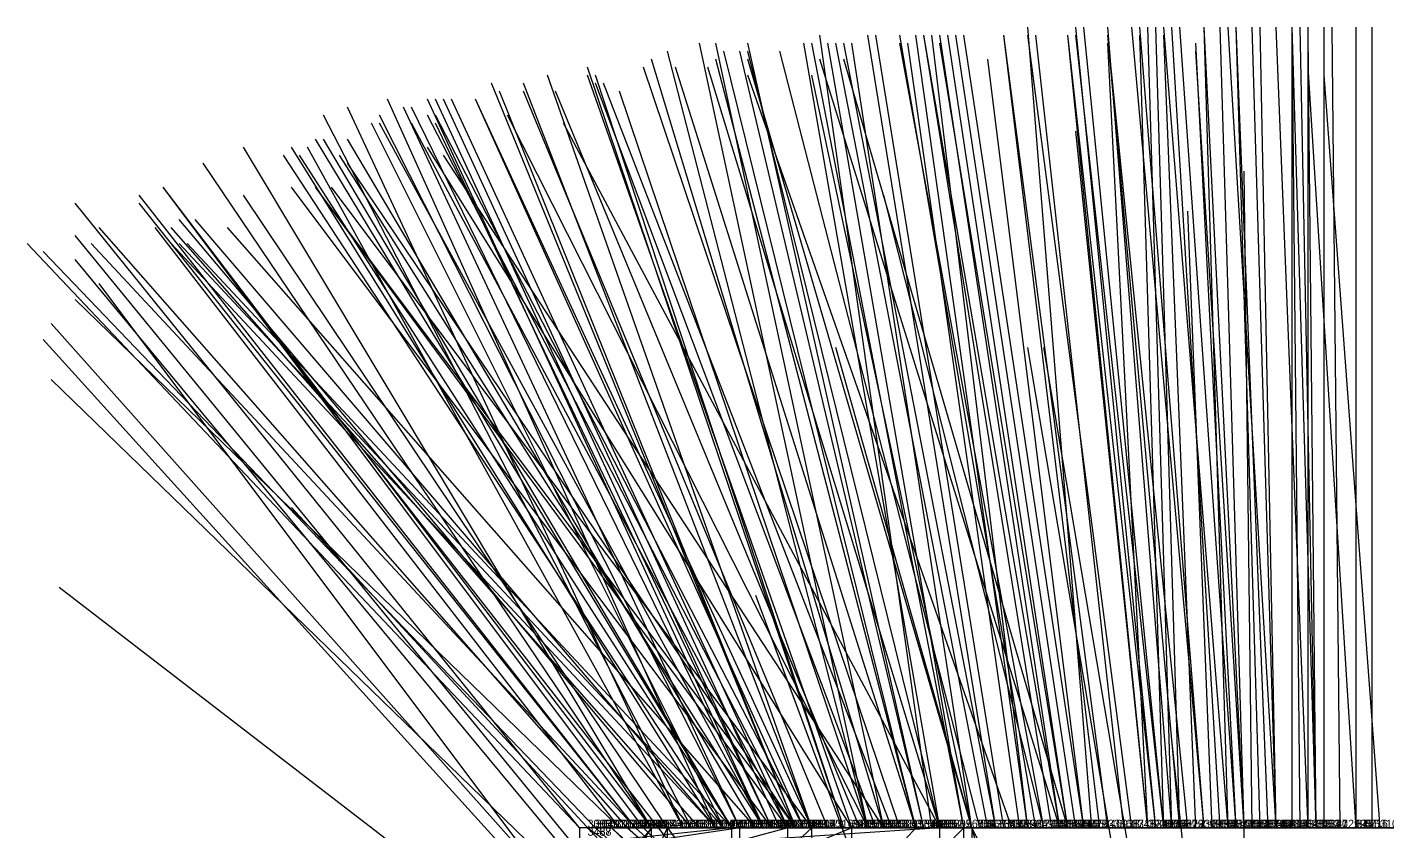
# Model space of a CAD drawing. Extents: x -0.07 to 1.1, y -0.07 to 1.1.
# Drawn here: x -0.069 to 0.101, y 0.9995 to 1.1 of the extents above; entities that cross this region are included whole.
import ezdxf

# ---------------------------------------------------------------- set-up
doc = ezdxf.new("R2010")
doc.units = 0
for name, color, linetype in [('Clients', 3, 'CONTINUOUS'), ('Facilities', 3, 'CONTINUOUS'), ('Facilities_lines', 3, 'CONTINUOUS'), ('Min_max_boxes', 1, 'CONTINUOUS'), ('Normals', 1, 'CONTINUOUS'), ('Source_points', 5, 'CONTINUOUS'), ('Text', 3, 'CONTINUOUS')]:
    doc.layers.add(name, color=color, linetype=linetype)

msp = doc.modelspace()

# ---------------------------------------------------------------- linework, layer by layer
at = {"layer": 'Clients', "color": 5}
for p in [(0.002, 1, 0.208), (0.002, 1, 0.71), (0.007, 1, 0.238), (0.007, 1, 0.729), (0.007, 1, 0.562), (0.011, 1, 0.003), (0.011, 1, 0.952), (0.013, 1, 0.169), (0.017, 1, 0.163), (0.017, 1, 0.886), (0.024, 1, 0.416), (0.025, 1, 0.419), (0.038, 1, 0.576), (0.045, 1, 0.529), (0.049, 1, 0.954), (0.059, 1, 0.523), (0.059, 1, 0.529), (0.074, 1, 0.6), (0.079, 1, 0.976), (0.081, 1, 0.459), (0.091, 1, 0.44), (0.093, 1, 0.388), (0.097, 1, 0.498), (0.099, 1, 0.155)]:
    msp.add_point(p, dxfattribs=at)
at = {"layer": 'Facilities', "color": 3}
for p in [(0, 1, 0.449), (0, 1, 0.307), (0.001, 1, 0.156), (0.004, 1, 0.057), (0.004, 1, 0.858), (0.005, 1, 0.025), (0.005, 1, 0.964), (0.006, 1, 0.435), (0.006, 1, 0.867), (0.007, 1, 0.449), (0.008, 1, 0.125), (0.008, 1, 0.839), (0.009, 1, 0.37), (0.009, 1, 0.402), (0.009, 1, 0.592), (0.013, 1, 0.944), (0.014, 1, 0.327), (0.014, 1, 0.465), (0.015, 1, 0.9), (0.017, 1, 0.077), (0.017, 1, 0.63), (0.018, 1, 0.431), (0.018, 1, 0.932), (0.018, 1, 0.859), (0.019, 1, 0.651), (0.019, 1, 0.884), (0.019, 1, 0.771), (0.019, 1, 0.792), (0.02, 1, 0.164), (0.02, 1, 0.405), (0.022, 1, 0.302), (0.022, 1, 0.692), (0.023, 1, 0.219), (0.023, 1, 0.613), (0.023, 1, 0.606), (0.023, 1, 0.904), (0.024, 1, 0.338), (0.024, 1, 0.854), (0.026, 1, 0.417), (0.026, 1, 0.714), (0.026, 1, 0.508), (0.027, 1, 0.46), (0.027, 1, 0.633), (0.027, 1, 0.656), (0.027, 1, 0.618), (0.027, 1, 0.565), (0.028, 1, 0.231), (0.028, 1, 0.843), (0.029, 1, 0.077), (0.029, 1, 0.389), (0.029, 1, 0.702), (0.029, 1, 0.791), (0.031, 1, 0.203), (0.033, 1, 0.157), (0.033, 1, 0.349), (0.034, 1, 0.161), (0.034, 1, 0.676), (0.035, 1, 0.885), (0.036, 1, 0.248), (0.036, 1, 0.573), (0.036, 1, 0.595), (0.036, 1, 0.948), (0.037, 1, 0.241), (0.038, 1, 0.286), (0.038, 1, 0.749), (0.039, 1, 0.246), (0.04, 1, 0.223), (0.042, 1, 0.071), (0.042, 1, 0.383), (0.042, 1, 0.779), (0.043, 1, 0.13), (0.043, 1, 0.494), (0.044, 1, 0.564), (0.045, 1, 0.178), (0.045, 1, 0.335), (0.045, 1, 0.713), (0.048, 1, 0.517), (0.048, 1, 0.888), (0.049, 1, 0.933), (0.049, 1, 0.857), (0.05, 1, 0.62), (0.051, 1, 0.095), (0.052, 1, 0.371), (0.052, 1, 0.794), (0.053, 1, 0.515), (0.054, 1, 0.732), (0.055, 1, 0.939), (0.056, 1, 0.501), (0.056, 1, 0.408), (0.057, 1, 0.514), (0.058, 1, 0.817), (0.058, 1, 0.976), (0.06, 1, 0.496), (0.06, 1, 0.528), (0.06, 1, 0.705), (0.061, 1, 0.204), (0.061, 1, 0.34), (0.061, 1, 0.362), (0.061, 1, 0.701), (0.062, 1, 0.108), (0.063, 1, 0.037), (0.063, 1, 0.518), (0.064, 1, 0.601), (0.065, 1, 0.377), (0.066, 1, 0.876), (0.068, 1, 0.64), (0.069, 1, 0.315), (0.071, 1, 0.101), (0.071, 1, 0.05), (0.071, 1, 0.014), (0.072, 1, 0.143), (0.072, 1, 0.482), (0.072, 1, 0.815), (0.073, 1, 0.052), (0.073, 1, 0.784), (0.073, 1, 0.84), (0.074, 1, 0.318), (0.075, 1, 0.438), (0.075, 1, 0.658), (0.076, 1, 0.487), (0.077, 1, 0.072), (0.078, 1, 0.327), (0.078, 1, 0.664), (0.08, 1, 0.629), (0.081, 1, 0.531), (0.082, 1, 0.767), (0.082, 1, 0.944), (0.083, 1, 0.567), (0.083, 1, 0.62), (0.083, 1, 0.746), (0.083, 1, 0.945), (0.083, 1, 0.875), (0.084, 1, 0.975), (0.085, 1, 0.868), (0.086, 1, 0.237), (0.087, 1, 0.361), (0.087, 1, 0.254), (0.087, 1, 0.319), (0.087, 1, 0.508), (0.087, 1, 0.762), (0.089, 1, 0.732), (0.09, 1, 0.333), (0.091, 1, 0.205), (0.092, 1, 0.064), (0.092, 1, 0.594), (0.092, 1, 0.7), (0.093, 1, 0.175), (0.095, 1, 0.138), (0.097, 1, 0.585), (0.097, 1, 0.947), (0.1, 1, 0.952)]:
    msp.add_point(p, dxfattribs=at)
at = {"layer": 'Facilities_lines', "color": 3}
for p, q in [((0.02, 1, 0.164), (0, 0.997, 0.174)), ((0.034, 1, 0.161), (0, 0.986, 0.209)), ((0, 0.977, 0.028), (0.011, 1, 0.003)), ((0.042, 1, 0.071), (0, 0.954, 0.092)), ((0.009, 1, 0.37), (0, 0.989, 0.466)), ((0.045, 1, 0.335), (0, 0.997, 0.38)), ((0.029, 1, 0.389), (0, 0.973, 0.366)), ((0.009, 1, 0.592), (0, 0.987, 0.435)), ((0.019, 1, 0.651), (0, 0.998, 0.742)), ((0.026, 1, 0.508), (0, 0.993, 0.614)), ((0.048, 1, 0.888), (0, 0.952, 0.853)), ((0.023, 1, 0.219), (0.002, 1, 0.208)), ((0.019, 1, 0.771), (0.002, 1, 0.71)), ((0.018, 1, 0.431), (0.007, 1, 0.238)), ((0.054, 1, 0.732), (0.007, 1, 0.729)), ((0.027, 1, 0.565), (0.007, 1, 0.562)), ((0.097, 1, 0.947), (0.011, 1, 0.952)), ((0.02, 1, 0.164), (0.013, 1, 0.169)), ((0.02, 1, 0.164), (0.017, 1, 0.163)), ((0.019, 1, 0.884), (0.017, 1, 0.886)), ((0.026, 1, 0.417), (0.024, 1, 0.416)), ((0.026, 1, 0.417), (0.025, 1, 0.419)), ((0.06, 1, 0.496), (0.038, 1, 0.576)), ((0.042, 1, 0.071), (0.115, 1, 0.047)), ((0.06, 1, 0.528), (0.045, 1, 0.529)), ((0.083, 0.935, 1), (0.049, 1, 0.954)), ((0.053, 1, 0.515), (0.059, 1, 0.529)), ((0.057, 1, 0.514), (0.059, 1, 0.523)), ((0.058, 1, 0.976), (0.079, 1, 0.976)), ((0.092, 1, 0.594), (0.074, 1, 0.6)), ((0.075, 1, 0.438), (0.081, 1, 0.459)), ((0.106, 1, 0.458), (0.091, 1, 0.44)), ((0.111, 1, 0.37), (0.093, 1, 0.388)), ((0.118, 1, 0.511), (0.097, 1, 0.498)), ((0.097, 1, 0.585), (0.103, 1, 0.571)), ((0.097, 1, 0.585), (0.194, 1, 0.579)), ((0.097, 1, 0.585), (0.114, 1, 0.561)), ((0.097, 1, 0.585), (0.16, 1, 0.601)), ((0.097, 1, 0.585), (0.145, 1, 0.585)), ((0.097, 1, 0.585), (0.205, 1, 0.584)), ((0.097, 1, 0.585), (0.196, 1, 0.596)), ((0.116, 1, 0.202), (0.099, 1, 0.155))]:
    msp.add_line(p, q, dxfattribs=at)
at = {"layer": 'Min_max_boxes', "color": 1}
for p, q in [((0.02, 1, 0.163), (0, 1, 0.163)), ((0, 1, 0.163), (0, 0.997, 0.163)), ((0.02, 1, 0.174), (0, 1, 0.174)), ((0, 1, 0.174), (0, 0.997, 0.174)), ((0, 1, 0.163), (0, 1, 0.174)), ((0.034, 1, 0.161), (0, 1, 0.161)), ((0, 1, 0.161), (0, 0.986, 0.161)), ((0.034, 1, 0.209), (0, 1, 0.209)), ((0, 1, 0.209), (0, 0.986, 0.209)), ((0, 1, 0.161), (0, 1, 0.209)), ((0.011, 1, 0.003), (0, 1, 0.003)), ((0, 1, 0.003), (0, 0.977, 0.003)), ((0.011, 1, 0.028), (0, 1, 0.028)), ((0, 1, 0.028), (0, 0.977, 0.028)), ((0, 1, 0.003), (0, 1, 0.028)), ((0.115, 1, 0.047), (0, 1, 0.047)), ((0, 1, 0.047), (0, 0.954, 0.047)), ((0.115, 1, 0.092), (0, 1, 0.092)), ((0, 1, 0.092), (0, 0.954, 0.092)), ((0, 1, 0.047), (0, 1, 0.092)), ((0.009, 1, 0.37), (0, 1, 0.37)), ((0, 1, 0.37), (0, 0.989, 0.37)), ((0.009, 1, 0.466), (0, 1, 0.466)), ((0, 1, 0.466), (0, 0.989, 0.466)), ((0, 1, 0.37), (0, 1, 0.466)), ((0.045, 1, 0.335), (0, 1, 0.335)), ((0, 1, 0.335), (0, 0.997, 0.335)), ((0.045, 1, 0.38), (0, 1, 0.38)), ((0, 1, 0.38), (0, 0.997, 0.38)), ((0, 1, 0.335), (0, 1, 0.38)), ((0.029, 1, 0.366), (0, 1, 0.366)), ((0, 1, 0.366), (0, 0.973, 0.366)), ((0.029, 1, 0.389), (0, 1, 0.389)), ((0, 1, 0.389), (0, 0.973, 0.389)), ((0, 1, 0.366), (0, 1, 0.389)), ((0.009, 1, 0.435), (0, 1, 0.435)), ((0, 1, 0.435), (0, 0.987, 0.435)), ((0.009, 1, 0.592), (0, 1, 0.592)), ((0, 1, 0.592), (0, 0.987, 0.592)), ((0, 1, 0.435), (0, 1, 0.592)), ((0.019, 1, 0.651), (0, 1, 0.651)), ((0, 1, 0.651), (0, 0.998, 0.651)), ((0.019, 1, 0.742), (0, 1, 0.742)), ((0, 1, 0.742), (0, 0.998, 0.742)), ((0, 1, 0.651), (0, 1, 0.742)), ((0.026, 1, 0.508), (0, 1, 0.508)), ((0, 1, 0.508), (0, 0.993, 0.508)), ((0.026, 1, 0.614), (0, 1, 0.614)), ((0, 1, 0.614), (0, 0.993, 0.614)), ((0, 1, 0.508), (0, 1, 0.614)), ((0.048, 1, 0.853), (0, 1, 0.853)), ((0, 1, 0.853), (0, 0.952, 0.853)), ((0.048, 1, 0.888), (0, 1, 0.888)), ((0, 1, 0.888), (0, 0.952, 0.888)), ((0, 1, 0.853), (0, 1, 0.888)), ((0.122, 1, 0.988), (0, 1, 0.988)), ((0, 1, 0.988), (0, 0.802, 0.988)), ((0.122, 1, 1), (0, 1, 1)), ((0, 1, 1), (0, 0.802, 1)), ((0, 1, 0.988), (0, 1, 1)), ((0.002, 1, 0.208), (0.023, 1, 0.208)), ((0.023, 1, 0.208), (0.002, 1, 0.208)), ((0.002, 1, 0.208), (0.002, 1, 0.208)), ((0.002, 1, 0.219), (0.023, 1, 0.219)), ((0.023, 1, 0.219), (0.002, 1, 0.219)), ((0.002, 1, 0.219), (0.002, 1, 0.219)), ((0.002, 1, 0.208), (0.002, 1, 0.219)), ((0.002, 1, 0.208), (0.002, 1, 0.219)), ((0.002, 1, 0.71), (0.019, 1, 0.71)), ((0.019, 1, 0.71), (0.002, 1, 0.71)), ((0.002, 1, 0.71), (0.002, 1, 0.71)), ((0.002, 1, 0.771), (0.019, 1, 0.771)), ((0.019, 1, 0.771), (0.002, 1, 0.771)), ((0.002, 1, 0.771), (0.002, 1, 0.771)), ((0.002, 1, 0.71), (0.002, 1, 0.771)), ((0.002, 1, 0.71), (0.002, 1, 0.771)), ((0.007, 1, 0.238), (0.018, 1, 0.238)), ((0.018, 1, 0.238), (0.007, 1, 0.238)), ((0.007, 1, 0.238), (0.007, 1, 0.238)), ((0.007, 1, 0.431), (0.018, 1, 0.431)), ((0.018, 1, 0.431), (0.007, 1, 0.431)), ((0.007, 1, 0.431), (0.007, 1, 0.431)), ((0.007, 1, 0.238), (0.007, 1, 0.431)), ((0.007, 1, 0.238), (0.007, 1, 0.431)), ((0.007, 1, 0.729), (0.054, 1, 0.729)), ((0.054, 1, 0.729), (0.007, 1, 0.729)), ((0.007, 1, 0.729), (0.007, 1, 0.729)), ((0.007, 1, 0.732), (0.054, 1, 0.732)), ((0.054, 1, 0.732), (0.007, 1, 0.732)), ((0.007, 1, 0.732), (0.007, 1, 0.732)), ((0.007, 1, 0.729), (0.007, 1, 0.732)), ((0.007, 1, 0.729), (0.007, 1, 0.732)), ((0.007, 1, 0.562), (0.027, 1, 0.562)), ((0.027, 1, 0.562), (0.007, 1, 0.562)), ((0.007, 1, 0.562), (0.007, 1, 0.562)), ((0.007, 1, 0.565), (0.027, 1, 0.565)), ((0.027, 1, 0.565), (0.007, 1, 0.565)), ((0.007, 1, 0.565), (0.007, 1, 0.565)), ((0.007, 1, 0.562), (0.007, 1, 0.565)), ((0.007, 1, 0.562), (0.007, 1, 0.565)), ((0.009, 0.989, 0.37), (0.009, 1, 0.37)), ((0.009, 0.989, 0.466), (0.009, 1, 0.466)), ((0.009, 1, 0.37), (0.009, 1, 0.466)), ((0.009, 0.987, 0.435), (0.009, 1, 0.435)), ((0.009, 0.987, 0.592), (0.009, 1, 0.592)), ((0.009, 1, 0.435), (0.009, 1, 0.592)), ((0.011, 0.977, 0.003), (0.011, 1, 0.003)), ((0.011, 0.977, 0.028), (0.011, 1, 0.028)), ((0.011, 1, 0.003), (0.011, 1, 0.028)), ((0.011, 1, 0.947), (0.097, 1, 0.947)), ((0.097, 1, 0.947), (0.011, 1, 0.947)), ((0.011, 1, 0.947), (0.011, 1, 0.947)), ((0.011, 1, 0.952), (0.097, 1, 0.952)), ((0.097, 1, 0.952), (0.011, 1, 0.952)), ((0.011, 1, 0.952), (0.011, 1, 0.952)), ((0.011, 1, 0.947), (0.011, 1, 0.952)), ((0.011, 1, 0.947), (0.011, 1, 0.952)), ((0.017, 1, 0.884), (0.019, 1, 0.884)), ((0.019, 1, 0.884), (0.017, 1, 0.884)), ((0.017, 1, 0.884), (0.017, 1, 0.884)), ((0.017, 1, 0.886), (0.019, 1, 0.886)), ((0.019, 1, 0.886), (0.017, 1, 0.886)), ((0.017, 1, 0.886), (0.017, 1, 0.886)), ((0.017, 1, 0.884), (0.017, 1, 0.886)), ((0.017, 1, 0.884), (0.017, 1, 0.886)), ((0.018, 1, 0.238), (0.018, 1, 0.238)), ((0.018, 1, 0.431), (0.018, 1, 0.431)), ((0.018, 1, 0.238), (0.018, 1, 0.431)), ((0.018, 1, 0.238), (0.018, 1, 0.431)), ((0.019, 0.998, 0.651), (0.019, 1, 0.651)), ((0.019, 0.998, 0.742), (0.019, 1, 0.742)), ((0.019, 1, 0.651), (0.019, 1, 0.742)), ((0.019, 1, 0.884), (0.019, 1, 0.884)), ((0.019, 1, 0.886), (0.019, 1, 0.886)), ((0.019, 1, 0.884), (0.019, 1, 0.886)), ((0.019, 1, 0.884), (0.019, 1, 0.886)), ((0.019, 1, 0.71), (0.019, 1, 0.71)), ((0.019, 1, 0.771), (0.019, 1, 0.771)), ((0.019, 1, 0.71), (0.019, 1, 0.771)), ((0.019, 1, 0.71), (0.019, 1, 0.771)), ((0.02, 0.997, 0.163), (0.02, 1, 0.163)), ((0.02, 0.997, 0.174), (0.02, 1, 0.174)), ((0.02, 1, 0.163), (0.02, 1, 0.174)), ((0.023, 1, 0.208), (0.023, 1, 0.208)), ((0.023, 1, 0.219), (0.023, 1, 0.219)), ((0.023, 1, 0.208), (0.023, 1, 0.219)), ((0.023, 1, 0.208), (0.023, 1, 0.219)), ((0.024, 1, 0.416), (0.026, 1, 0.416)), ((0.026, 1, 0.416), (0.024, 1, 0.416)), ((0.024, 1, 0.416), (0.024, 1, 0.416)), ((0.024, 1, 0.419), (0.026, 1, 0.419)), ((0.026, 1, 0.419), (0.024, 1, 0.419)), ((0.024, 1, 0.419), (0.024, 1, 0.419)), ((0.024, 1, 0.416), (0.024, 1, 0.419)), ((0.024, 1, 0.416), (0.024, 1, 0.419)), ((0.026, 1, 0.416), (0.026, 1, 0.416)), ((0.026, 1, 0.419), (0.026, 1, 0.419)), ((0.026, 1, 0.416), (0.026, 1, 0.419)), ((0.026, 1, 0.416), (0.026, 1, 0.419)), ((0.026, 0.993, 0.508), (0.026, 1, 0.508)), ((0.026, 0.993, 0.614), (0.026, 1, 0.614)), ((0.026, 1, 0.508), (0.026, 1, 0.614)), ((0.027, 1, 0.562), (0.027, 1, 0.562)), ((0.027, 1, 0.565), (0.027, 1, 0.565)), ((0.027, 1, 0.562), (0.027, 1, 0.565)), ((0.027, 1, 0.562), (0.027, 1, 0.565)), ((0.029, 0.973, 0.366), (0.029, 1, 0.366)), ((0.029, 0.973, 0.389), (0.029, 1, 0.389)), ((0.029, 1, 0.366), (0.029, 1, 0.389)), ((0.034, 0.986, 0.161), (0.034, 1, 0.161)), ((0.034, 0.986, 0.209), (0.034, 1, 0.209)), ((0.034, 1, 0.161), (0.034, 1, 0.209)), ((0.038, 1, 0.496), (0.06, 1, 0.496)), ((0.06, 1, 0.496), (0.038, 1, 0.496)), ((0.038, 1, 0.496), (0.038, 1, 0.496)), ((0.038, 1, 0.576), (0.06, 1, 0.576)), ((0.06, 1, 0.576), (0.038, 1, 0.576)), ((0.038, 1, 0.576), (0.038, 1, 0.576)), ((0.038, 1, 0.496), (0.038, 1, 0.576)), ((0.038, 1, 0.496), (0.038, 1, 0.576)), ((0.045, 0.997, 0.335), (0.045, 1, 0.335)), ((0.045, 0.997, 0.38), (0.045, 1, 0.38)), ((0.045, 1, 0.335), (0.045, 1, 0.38)), ((0.045, 1, 0.528), (0.06, 1, 0.528)), ((0.06, 1, 0.528), (0.045, 1, 0.528)), ((0.045, 1, 0.528), (0.045, 1, 0.528)), ((0.045, 1, 0.529), (0.06, 1, 0.529)), ((0.06, 1, 0.529), (0.045, 1, 0.529)), ((0.045, 1, 0.529), (0.045, 1, 0.529)), ((0.045, 1, 0.528), (0.045, 1, 0.529)), ((0.045, 1, 0.528), (0.045, 1, 0.529)), ((0.048, 0.952, 0.853), (0.048, 1, 0.853)), ((0.048, 0.952, 0.888), (0.048, 1, 0.888)), ((0.048, 1, 0.853), (0.048, 1, 0.888)), ((0.083, 1, 0.954), (0.049, 1, 0.954)), ((0.049, 1, 0.954), (0.049, 0.935, 0.954)), ((0.083, 1, 1), (0.049, 1, 1)), ((0.049, 1, 1), (0.049, 0.935, 1)), ((0.049, 1, 0.954), (0.049, 1, 1)), ((0.053, 1, 0.515), (0.059, 1, 0.515)), ((0.059, 1, 0.515), (0.053, 1, 0.515)), ((0.053, 1, 0.515), (0.053, 1, 0.515)), ((0.053, 1, 0.529), (0.059, 1, 0.529)), ((0.059, 1, 0.529), (0.053, 1, 0.529)), ((0.053, 1, 0.529), (0.053, 1, 0.529)), ((0.053, 1, 0.515), (0.053, 1, 0.529)), ((0.053, 1, 0.515), (0.053, 1, 0.529)), ((0.054, 1, 0.729), (0.054, 1, 0.729)), ((0.054, 1, 0.732), (0.054, 1, 0.732)), ((0.054, 1, 0.729), (0.054, 1, 0.732)), ((0.054, 1, 0.729), (0.054, 1, 0.732)), ((0.057, 1, 0.514), (0.059, 1, 0.514)), ((0.059, 1, 0.514), (0.057, 1, 0.514)), ((0.057, 1, 0.514), (0.057, 1, 0.514)), ((0.057, 1, 0.523), (0.059, 1, 0.523)), ((0.059, 1, 0.523), (0.057, 1, 0.523)), ((0.057, 1, 0.523), (0.057, 1, 0.523)), ((0.057, 1, 0.514), (0.057, 1, 0.523)), ((0.057, 1, 0.514), (0.057, 1, 0.523)), ((0.058, 1, 0.976), (0.079, 1, 0.976)), ((0.079, 1, 0.976), (0.058, 1, 0.976)), ((0.058, 1, 0.976), (0.058, 1, 0.976)), ((0.058, 1, 0.976), (0.079, 1, 0.976)), ((0.079, 1, 0.976), (0.058, 1, 0.976)), ((0.058, 1, 0.976), (0.058, 1, 0.976)), ((0.058, 1, 0.976), (0.058, 1, 0.976)), ((0.058, 1, 0.976), (0.058, 1, 0.976)), ((0.059, 1, 0.514), (0.059, 1, 0.514)), ((0.059, 1, 0.523), (0.059, 1, 0.523)), ((0.059, 1, 0.514), (0.059, 1, 0.523)), ((0.059, 1, 0.514), (0.059, 1, 0.523)), ((0.059, 1, 0.515), (0.059, 1, 0.515)), ((0.059, 1, 0.529), (0.059, 1, 0.529)), ((0.059, 1, 0.515), (0.059, 1, 0.529)), ((0.059, 1, 0.515), (0.059, 1, 0.529)), ((0.06, 1, 0.496), (0.06, 1, 0.496)), ((0.06, 1, 0.576), (0.06, 1, 0.576)), ((0.06, 1, 0.496), (0.06, 1, 0.576)), ((0.06, 1, 0.496), (0.06, 1, 0.576)), ((0.06, 1, 0.528), (0.06, 1, 0.528)), ((0.06, 1, 0.529), (0.06, 1, 0.529)), ((0.06, 1, 0.528), (0.06, 1, 0.529)), ((0.06, 1, 0.528), (0.06, 1, 0.529)), ((0.074, 1, 0.594), (0.092, 1, 0.594)), ((0.092, 1, 0.594), (0.074, 1, 0.594)), ((0.074, 1, 0.594), (0.074, 1, 0.594)), ((0.074, 1, 0.6), (0.092, 1, 0.6)), ((0.092, 1, 0.6), (0.074, 1, 0.6)), ((0.074, 1, 0.6), (0.074, 1, 0.6)), ((0.074, 1, 0.594), (0.074, 1, 0.6)), ((0.074, 1, 0.594), (0.074, 1, 0.6)), ((0.075, 1, 0.438), (0.081, 1, 0.438)), ((0.081, 1, 0.438), (0.075, 1, 0.438)), ((0.075, 1, 0.438), (0.075, 1, 0.438)), ((0.075, 1, 0.459), (0.081, 1, 0.459)), ((0.081, 1, 0.459), (0.075, 1, 0.459)), ((0.075, 1, 0.459), (0.075, 1, 0.459)), ((0.075, 1, 0.438), (0.075, 1, 0.459)), ((0.075, 1, 0.438), (0.075, 1, 0.459)), ((0.079, 1, 0.976), (0.079, 1, 0.976)), ((0.079, 1, 0.976), (0.079, 1, 0.976)), ((0.079, 1, 0.976), (0.079, 1, 0.976)), ((0.079, 1, 0.976), (0.079, 1, 0.976)), ((0.081, 1, 0.438), (0.081, 1, 0.438)), ((0.081, 1, 0.459), (0.081, 1, 0.459)), ((0.081, 1, 0.438), (0.081, 1, 0.459)), ((0.081, 1, 0.438), (0.081, 1, 0.459)), ((0.083, 0.935, 0.954), (0.083, 1, 0.954)), ((0.083, 0.935, 1), (0.083, 1, 1)), ((0.083, 1, 0.954), (0.083, 1, 1)), ((0.091, 1, 0.403), (0.22, 1, 0.403)), ((0.22, 1, 0.403), (0.091, 1, 0.403)), ((0.091, 1, 0.403), (0.091, 1, 0.403)), ((0.091, 1, 0.471), (0.22, 1, 0.471)), ((0.22, 1, 0.471), (0.091, 1, 0.471)), ((0.091, 1, 0.471), (0.091, 1, 0.471)), ((0.091, 1, 0.403), (0.091, 1, 0.471)), ((0.091, 1, 0.403), (0.091, 1, 0.471)), ((0.092, 1, 0.594), (0.092, 1, 0.594)), ((0.092, 1, 0.6), (0.092, 1, 0.6)), ((0.092, 1, 0.594), (0.092, 1, 0.6)), ((0.092, 1, 0.594), (0.092, 1, 0.6)), ((0.093, 1, 0.335), (0.273, 1, 0.335)), ((0.273, 1, 0.335), (0.093, 1, 0.335)), ((0.093, 1, 0.335), (0.093, 1, 0.335)), ((0.093, 1, 0.413), (0.273, 1, 0.413)), ((0.273, 1, 0.413), (0.093, 1, 0.413)), ((0.093, 1, 0.413), (0.093, 1, 0.413)), ((0.093, 1, 0.335), (0.093, 1, 0.413)), ((0.093, 1, 0.335), (0.093, 1, 0.413)), ((0.097, 1, 0.442), (0.26, 1, 0.442)), ((0.26, 1, 0.442), (0.097, 1, 0.442)), ((0.097, 1, 0.442), (0.097, 1, 0.442)), ((0.097, 1, 0.557), (0.26, 1, 0.557)), ((0.26, 1, 0.557), (0.097, 1, 0.557)), ((0.097, 1, 0.557), (0.097, 1, 0.557)), ((0.097, 1, 0.442), (0.097, 1, 0.557)), ((0.097, 1, 0.442), (0.097, 1, 0.557)), ((0.097, 1, 0.561), (0.205, 1, 0.561)), ((0.205, 1, 0.561), (0.097, 1, 0.561)), ((0.097, 1, 0.561), (0.097, 1, 0.561)), ((0.097, 1, 0.601), (0.205, 1, 0.601)), ((0.205, 1, 0.601), (0.097, 1, 0.601)), ((0.097, 1, 0.601), (0.097, 1, 0.601)), ((0.097, 1, 0.561), (0.097, 1, 0.601)), ((0.097, 1, 0.561), (0.097, 1, 0.601)), ((0.097, 1, 0.947), (0.097, 1, 0.947)), ((0.097, 1, 0.952), (0.097, 1, 0.952)), ((0.097, 1, 0.947), (0.097, 1, 0.952)), ((0.097, 1, 0.947), (0.097, 1, 0.952)), ((0.099, 1, 0.108), (0.206, 1, 0.108)), ((0.206, 1, 0.108), (0.099, 1, 0.108)), ((0.099, 1, 0.108), (0.099, 1, 0.108)), ((0.099, 1, 0.235), (0.206, 1, 0.235)), ((0.206, 1, 0.235), (0.099, 1, 0.235)), ((0.099, 1, 0.235), (0.099, 1, 0.235)), ((0.099, 1, 0.108), (0.099, 1, 0.235)), ((0.099, 1, 0.108), (0.099, 1, 0.235))]:
    msp.add_line(p, q, dxfattribs=at)
at = {"layer": 'Normals', "color": 1}
for p, q in [((0.064, 1, 0.601), (0.056, 1.1, 0.599)), ((0.072, 1, 0.143), (0.062, 1.1, 0.144)), ((0.073, 1, 0.84), (0.063, 1.1, 0.84)), ((0.074, 1, 0.318), (0.066, 1.1, 0.317)), ((0.078, 1, 0.664), (0.069, 1.1, 0.666)), ((0.078, 1, 0.327), (0.07, 1.1, 0.325)), ((0.074, 1, 0.6), (0.071, 1.1, 0.6)), ((0.075, 1, 0.438), (0.072, 1.1, 0.438)), ((0.081, 1, 0.531), (0.073, 1.1, 0.53)), ((0.08, 1, 0.629), (0.074, 1.1, 0.63)), ((0.082, 1, 0.767), (0.075, 1.1, 0.768)), ((0.081, 1, 0.459), (0.078, 1.1, 0.459)), ((0.083, 1, 0.746), (0.078, 1.1, 0.747)), ((0.083, 1, 0.875), (0.078, 1.1, 0.874)), ((0.083, 1, 0.567), (0.08, 1.1, 0.568)), ((0.083, 1, 0.62), (0.08, 1.1, 0.62)), ((0.087, 1, 0.508), (0.081, 1.1, 0.508)), ((0.086, 1, 0.237), (0.082, 1.1, 0.237)), ((0.085, 1, 0.868), (0.082, 1.1, 0.868)), ((0.087, 1, 0.361), (0.084, 1.1, 0.361)), ((0.087, 1, 0.319), (0.084, 1.1, 0.318)), ((0.087, 1, 0.762), (0.084, 1.1, 0.762)), ((0.087, 1, 0.254), (0.085, 1.1, 0.254)), ((0.091, 1, 0.205), (0.087, 1.1, 0.206)), ((0.09, 1, 0.333), (0.089, 1.1, 0.333)), ((0.092, 1, 0.594), (0.089, 1.1, 0.594)), ((0.089, 1, 0.732), (0.089, 1.1, 0.732)), ((0.092, 1, 0.7), (0.09, 1.1, 0.7)), ((0.091, 1, 0.44), (0.091, 1.1, 0.44)), ((0.093, 1, 0.175), (0.093, 1.1, 0.175)), ((0.093, 1, 0.388), (0.093, 1.1, 0.388)), ((0.095, 1, 0.138), (0.094, 1.1, 0.138)), ((0.097, 1, 0.498), (0.097, 1.1, 0.498)), ((0.097, 1, 0.585), (0.097, 1.1, 0.585)), ((0.099, 1, 0.155), (0.099, 1.1, 0.155)), ((0.036, 1, 0.573), (0.015, 1.098, 0.571)), ((0.038, 1, 0.576), (0.017, 1.098, 0.573)), ((0.043, 1, 0.13), (0.021, 1.098, 0.13)), ((0.045, 1, 0.529), (0.028, 1.098, 0.527)), ((0.048, 1, 0.517), (0.029, 1.098, 0.513)), ((0.044, 1, 0.564), (0.03, 1.099, 0.561)), ((0.048, 1, 0.888), (0.031, 1.098, 0.882)), ((0.051, 1, 0.095), (0.032, 1.098, 0.093)), ((0.052, 1, 0.794), (0.033, 1.098, 0.796)), ((0.049, 1, 0.933), (0.034, 1.098, 0.947)), ((0.052, 1, 0.371), (0.036, 1.099, 0.368)), ((0.053, 1, 0.515), (0.037, 1.099, 0.515)), ((0.057, 1, 0.514), (0.04, 1.099, 0.513)), ((0.058, 1, 0.817), (0.04, 1.098, 0.816)), ((0.055, 1, 0.939), (0.041, 1.098, 0.956)), ((0.056, 1, 0.501), (0.042, 1.099, 0.5)), ((0.06, 1, 0.496), (0.043, 1.099, 0.496)), ((0.059, 1, 0.529), (0.043, 1.099, 0.527)), ((0.059, 1, 0.523), (0.043, 1.099, 0.522)), ((0.056, 1, 0.408), (0.044, 1.099, 0.407)), ((0.06, 1, 0.528), (0.045, 1.099, 0.526)), ((0.061, 1, 0.34), (0.045, 1.098, 0.332)), ((0.061, 1, 0.204), (0.046, 1.099, 0.201)), ((0.061, 1, 0.362), (0.046, 1.099, 0.36)), ((0.062, 1, 0.108), (0.047, 1.099, 0.107)), ((0.063, 1, 0.518), (0.048, 1.099, 0.515)), ((0.065, 1, 0.377), (0.053, 1.099, 0.376)), ((0.066, 1, 0.876), (0.053, 1.099, 0.872)), ((0.069, 1, 0.315), (0.056, 1.099, 0.313)), ((0.068, 1, 0.64), (0.057, 1.099, 0.643)), ((0.071, 1, 0.101), (0.061, 1.099, 0.098)), ((0.072, 1, 0.482), (0.061, 1.099, 0.487)), ((0.072, 1, 0.815), (0.061, 1.099, 0.814)), ((0.073, 1, 0.784), (0.062, 1.099, 0.785)), ((0.076, 1, 0.487), (0.066, 1.099, 0.489)), ((0.075, 1, 0.658), (0.066, 1.099, 0.661)), ((0.071, 1, 0.05), (0.066, 1.098, 0.029)), ((0.073, 1, 0.052), (0.07, 1.099, 0.036)), ((0.077, 1, 0.072), (0.073, 1.099, 0.063)), ((0.082, 1, 0.944), (0.077, 1.098, 0.962)), ((0.092, 1, 0.064), (0.091, 1.099, 0.053)), ((0.036, 1, 0.595), (0.011, 1.097, 0.593)), ((0.042, 1, 0.383), (0.018, 1.097, 0.378)), ((0.043, 1, 0.494), (0.02, 1.097, 0.493)), ((0.045, 1, 0.178), (0.021, 1.097, 0.173)), ((0.05, 1, 0.62), (0.025, 1.097, 0.624)), ((0.083, 1, 0.945), (0.077, 1.097, 0.967)), ((0.033, 1, 0.157), (0.001, 1.095, 0.157)), ((0.04, 1, 0.223), (0.008, 1.095, 0.228)), ((0.038, 1, 0.286), (0.009, 1.096, 0.29)), ((0.042, 1, 0.779), (0.012, 1.095, 0.778)), ((0.045, 1, 0.335), (0.016, 1.095, 0.327)), ((0.042, 1, 0.071), (0.017, 1.096, 0.061)), ((0.049, 1, 0.857), (0.021, 1.096, 0.85)), ((0.06, 1, 0.705), (0.03, 1.096, 0.705)), ((0.061, 1, 0.701), (0.033, 1.096, 0.702)), ((0.063, 1, 0.037), (0.051, 1.096, 0.011)), ((0.097, 1, 0.947), (0.091, 1.095, 0.976)), ((0.027, 1, 0.565), (-0.011, 1.093, 0.561)), ((0.029, 1, 0.389), (-0.007, 1.093, 0.382)), ((0.029, 1, 0.077), (-0.004, 1.094, 0.072)), ((0.034, 1, 0.161), (0.001, 1.094, 0.155)), ((0.033, 1, 0.349), (0.002, 1.094, 0.335)), ((0.037, 1, 0.241), (0.002, 1.093, 0.246)), ((0.039, 1, 0.246), (0.003, 1.093, 0.249)), ((0.054, 1, 0.732), (0.021, 1.094, 0.732)), ((0.049, 1, 0.954), (0.029, 1.094, 0.983)), ((0.1, 1, 0.952), (0.093, 1.094, 0.984)), ((0.027, 1, 0.46), (-0.01, 1.092, 0.47)), ((0.031, 1, 0.203), (-0.007, 1.092, 0.203)), ((0.035, 1, 0.885), (-0.003, 1.092, 0.876)), ((0.036, 1, 0.948), (0.005, 1.092, 0.971)), ((0.013, 1, 0.169), (-0.029, 1.09, 0.161)), ((0.017, 1, 0.163), (-0.024, 1.091, 0.157)), ((0.02, 1, 0.164), (-0.022, 1.09, 0.156)), ((0.023, 1, 0.613), (-0.021, 1.09, 0.62)), ((0.023, 1, 0.606), (-0.019, 1.091, 0.611)), ((0.024, 1, 0.416), (-0.018, 1.091, 0.418)), ((0.025, 1, 0.419), (-0.017, 1.091, 0.421)), ((0.026, 1, 0.417), (-0.016, 1.091, 0.418)), ((0.029, 1, 0.791), (-0.013, 1.091, 0.787)), ((0.028, 1, 0.843), (-0.013, 1.091, 0.837)), ((0.014, 1, 0.465), (-0.032, 1.089, 0.472)), ((0.018, 1, 0.932), (-0.026, 1.088, 0.95)), ((0.02, 1, 0.405), (-0.025, 1.089, 0.406)), ((0.023, 1, 0.219), (-0.025, 1.088, 0.226)), ((0.026, 1, 0.508), (-0.021, 1.088, 0.513)), ((0.027, 1, 0.618), (-0.019, 1.089, 0.625)), ((0.028, 1, 0.231), (-0.018, 1.089, 0.235)), ((0.024, 1, 0.338), (-0.018, 1.088, 0.315)), ((0.036, 1, 0.248), (-0.009, 1.089, 0.253)), ((0.045, 1, 0.713), (-0.002, 1.088, 0.709)), ((0.071, 1, 0.014), (0.062, 1.087, -0.035)), ((0.009, 1, 0.37), (-0.042, 1.085, 0.358)), ((0.017, 1, 0.077), (-0.036, 1.085, 0.07)), ((0.013, 1, 0.944), (-0.034, 1.085, 0.968)), ((0.019, 1, 0.651), (-0.033, 1.086, 0.658)), ((0.019, 1, 0.771), (-0.032, 1.086, 0.766)), ((0.022, 1, 0.302), (-0.029, 1.086, 0.308)), ((0.034, 1, 0.676), (-0.019, 1.085, 0.684)), ((0.009, 1, 0.592), (-0.047, 1.083, 0.594)), ((0.018, 1, 0.431), (-0.037, 1.084, 0.435)), ((0.019, 1, 0.792), (-0.035, 1.084, 0.784)), ((0.023, 1, 0.904), (-0.03, 1.084, 0.906)), ((0.027, 1, 0.656), (-0.029, 1.083, 0.661)), ((0.038, 1, 0.749), (-0.017, 1.084, 0.746)), ((0.084, 1, 0.975), (0.083, 1.082, 1.032)), ((0.009, 1, 0.402), (-0.052, 1.08, 0.4)), ((0.008, 1, 0.839), (-0.052, 1.08, 0.836)), ((0.024, 1, 0.854), (-0.036, 1.08, 0.851)), ((0.027, 1, 0.633), (-0.033, 1.08, 0.635)), ((0.026, 1, 0.714), (-0.033, 1.08, 0.712)), ((0.029, 1, 0.702), (-0.031, 1.08, 0.703)), ((0, 1, 0.449), (-0.063, 1.078, 0.455)), ((0.007, 1, 0.562), (-0.055, 1.079, 0.556)), ((0.007, 1, 0.449), (-0.055, 1.078, 0.455)), ((0.011, 1, 0.952), (-0.042, 1.079, 0.982)), ((0.058, 1, 0.976), (0.038, 1.079, 1.034)), ((0.014, 1, 0.327), (-0.05, 1.076, 0.319)), ((0.017, 1, 0.63), (-0.048, 1.076, 0.632)), ((0.079, 1, 0.976), (0.076, 1.077, 1.039)), ((0.006, 1, 0.435), (-0.06, 1.075, 0.439)), ((0.005, 1, 0.964), (-0.053, 1.075, 0.995)), ((0.015, 1, 0.9), (-0.051, 1.075, 0.902)), ((0.022, 1, 0.692), (-0.044, 1.075, 0.696)), ((0, 1, 0.307), (-0.069, 1.073, 0.31)), ((0, 0.997, 0.53), (-0.063, 1.074, 0.526)), ((0.007, 1, 0.729), (-0.061, 1.073, 0.723)), ((0.017, 1, 0.886), (-0.051, 1.073, 0.877)), ((0.018, 1, 0.859), (-0.05, 1.073, 0.855)), ((0.019, 1, 0.884), (-0.049, 1.073, 0.875)), ((0.002, 1, 0.208), (-0.067, 1.072, 0.215)), ((0, 0.995, 0.332), (-0.063, 1.071, 0.322)), ((0, 0.988, 0.51), (-0.06, 1.068, 0.515)), ((0.005, 1, 0.025), (-0.063, 1.066, -0.008)), ((0, 0.989, 0.466), (-0.066, 1.063, 0.467)), ((0, 0.987, 0.33), (-0.067, 1.061, 0.32)), ((0.013, 0.996), (-0.037, 1.06, -0.059)), ((0.051, 0.993, 1), (0.032, 1.06, 1.072)), ((0.067, 0.995, 1), (0.056, 1.06, 1.075)), ((0.07, 0.989), (0.058, 1.06, -0.069)), ((0, 0.992, 0.015), (-0.066, 1.056, -0.025)), ((0.014, 0.986), (-0.036, 1.04, -0.069)), ((0, 0.98, 0.984), (-0.065, 1.03, 1.041)), ((0.041, 0.978, 1), (0.022, 1.029, 1.084)), ((0.079, 0.964, 1), (0.074, 1.011, 1.088)), ((0.001, 1, 0.156), (0.083, 0.943, 0.166)), ((0.002, 1, 0.71), (0.076, 0.933, 0.712)), ((0.004, 1, 0.057), (0.077, 0.934, 0.074)), ((0.004, 1, 0.858), (0.076, 0.931, 0.863)), ((0.006, 1, 0.867), (0.081, 0.934, 0.868)), ((0.007, 1, 0.238), (0.081, 0.933, 0.237)), ((0.008, 1, 0.125), (0.079, 0.93, 0.134)), ((0.011, 1, 0.003), (0.059, 0.933, 0.06))]:
    msp.add_line(p, q, dxfattribs=at)
at = {"layer": 'Source_points', "color": 5}
for p in [(0, 1, 0.449), (0, 1, 0.307), (0.001, 1, 0.156), (0.002, 1, 0.208), (0.002, 1, 0.71), (0.004, 1, 0.057), (0.004, 1, 0.858), (0.005, 1, 0.025), (0.005, 1, 0.964), (0.006, 1, 0.435), (0.006, 1, 0.867), (0.007, 1, 0.238), (0.007, 1, 0.449), (0.007, 1, 0.562), (0.007, 1, 0.729), (0.008, 1, 0.125), (0.008, 1, 0.839), (0.009, 1, 0.37), (0.009, 1, 0.402), (0.009, 1, 0.592), (0.011, 1, 0.003), (0.011, 1, 0.952), (0.013, 1, 0.169), (0.013, 1, 0.944), (0.014, 1, 0.327), (0.014, 1, 0.465), (0.015, 1, 0.9), (0.017, 1, 0.163), (0.017, 1, 0.077), (0.017, 1, 0.63), (0.017, 1, 0.886), (0.018, 1, 0.431), (0.018, 1, 0.932), (0.018, 1, 0.859), (0.019, 1, 0.651), (0.019, 1, 0.884), (0.019, 1, 0.771), (0.019, 1, 0.792), (0.02, 1, 0.164), (0.02, 1, 0.405), (0.022, 1, 0.302), (0.022, 1, 0.692), (0.023, 1, 0.219), (0.023, 1, 0.613), (0.023, 1, 0.606), (0.023, 1, 0.904), (0.024, 1, 0.338), (0.024, 1, 0.416), (0.024, 1, 0.854), (0.025, 1, 0.419), (0.026, 1, 0.417), (0.026, 1, 0.714), (0.026, 1, 0.508), (0.027, 1, 0.46), (0.027, 1, 0.633), (0.027, 1, 0.656), (0.027, 1, 0.618), (0.027, 1, 0.565), (0.028, 1, 0.231), (0.028, 1, 0.843), (0.029, 1, 0.077), (0.029, 1, 0.389), (0.029, 1, 0.702), (0.029, 1, 0.791), (0.031, 1, 0.203), (0.033, 1, 0.157), (0.033, 1, 0.349), (0.034, 1, 0.161), (0.034, 1, 0.676), (0.035, 1, 0.885), (0.036, 1, 0.248), (0.036, 1, 0.573), (0.036, 1, 0.595), (0.036, 1, 0.948), (0.037, 1, 0.241), (0.038, 1, 0.286), (0.038, 1, 0.749), (0.038, 1, 0.576), (0.039, 1, 0.246), (0.04, 1, 0.223), (0.042, 1, 0.071), (0.042, 1, 0.383), (0.042, 1, 0.779), (0.043, 1, 0.13), (0.043, 1, 0.494), (0.044, 1, 0.564), (0.045, 1, 0.178), (0.045, 1, 0.335), (0.045, 1, 0.529), (0.045, 1, 0.713), (0.048, 1, 0.517), (0.048, 1, 0.888), (0.049, 1, 0.954), (0.049, 1, 0.933), (0.049, 1, 0.857), (0.05, 1, 0.62), (0.051, 1, 0.095), (0.052, 1, 0.371), (0.052, 1, 0.794), (0.053, 1, 0.515), (0.054, 1, 0.732), (0.055, 1, 0.939), (0.056, 1, 0.501), (0.056, 1, 0.408), (0.057, 1, 0.514), (0.058, 1, 0.817), (0.058, 1, 0.976), (0.059, 1, 0.529), (0.059, 1, 0.523), (0.06, 1, 0.496), (0.06, 1, 0.528), (0.06, 1, 0.705), (0.061, 1, 0.204), (0.061, 1, 0.34), (0.061, 1, 0.362), (0.061, 1, 0.701), (0.062, 1, 0.108), (0.063, 1, 0.037), (0.063, 1, 0.518), (0.064, 1, 0.601), (0.065, 1, 0.377), (0.066, 1, 0.876), (0.068, 1, 0.64), (0.069, 1, 0.315), (0.071, 1, 0.101), (0.071, 1, 0.05), (0.071, 1, 0.014), (0.072, 1, 0.143), (0.072, 1, 0.482), (0.072, 1, 0.815), (0.073, 1, 0.052), (0.073, 1, 0.784), (0.073, 1, 0.84), (0.074, 1, 0.318), (0.074, 1, 0.6), (0.075, 1, 0.438), (0.075, 1, 0.658), (0.076, 1, 0.487), (0.077, 1, 0.072), (0.078, 1, 0.327), (0.078, 1, 0.664), (0.079, 1, 0.976), (0.08, 1, 0.629), (0.081, 1, 0.459), (0.081, 1, 0.531), (0.082, 1, 0.767), (0.082, 1, 0.944), (0.083, 1, 0.567), (0.083, 1, 0.62), (0.083, 1, 0.746), (0.083, 1, 0.945), (0.083, 1, 0.875), (0.084, 1, 0.975), (0.085, 1, 0.868), (0.086, 1, 0.237), (0.087, 1, 0.361), (0.087, 1, 0.254), (0.087, 1, 0.319), (0.087, 1, 0.508), (0.087, 1, 0.762), (0.089, 1, 0.732), (0.09, 1, 0.333), (0.091, 1, 0.205), (0.091, 1, 0.44), (0.092, 1, 0.064), (0.092, 1, 0.594), (0.092, 1, 0.7), (0.093, 1, 0.175), (0.093, 1, 0.388), (0.095, 1, 0.138), (0.097, 1, 0.498), (0.097, 1, 0.585), (0.097, 1, 0.947), (0.099, 1, 0.155), (0.1, 1, 0.952)]:
    msp.add_point(p, dxfattribs=at)

# ---------------------------------------------------------------- texts
at = {"layer": 'Text', "color": 3}
for s, p in [('3005', (0.001, 1, 0.156)), ('3380', (0.001, 1, 0.449)), ('3457', (0.001, 0.999, 0.307)), ('3488', (0.001, 0.999, 0.412)), ('3049', (0.002, 1, 0.208)), ('6530', (0.003, 1, 0.71)), ('3023', (0.004, 1, 0.057)), ('7033', (0.004, 1, 0.858)), ('3032', (0.005, 1, 0.025)), ('6851', (0.006, 1, 0.964)), ('6856', (0.006, 1, 0.867)), ('3110', (0.007, 1, 0.238)), ('3428', (0.007, 1, 0.435)), ('6628', (0.007, 1, 0.562)), ('3404', (0.008, 1, 0.449)), ('2982', (0.008, 1, 0.125)), ('6640', (0.008, 1, 0.729)), ('3418', (0.009, 1, 0.402)), ('6534', (0.009, 1, 0.592)), ('6907', (0.009, 1, 0.839)), ('3344', (0.01, 1, 0.37)), ('3087', (0.012, 1, 0.003)), ('6884', (0.012, 1, 0.952)), ('3018', (0.013, 1, 0.169)), ('6863', (0.013, 1, 0.944)), ('3500', (0.014, 1, 0.465)), ('3317', (0.015, 1, 0.327)), ('6889', (0.015, 1, 0.9)), ('6641', (0.017, 1, 0.63)), ('3095', (0.018, 1, 0.163)), ('3276', (0.018, 1, 0.077)), ('3460', (0.018, 1, 0.431)), ('6777', (0.018, 1, 0.932)), ('6781', (0.018, 1, 0.886)), ('6580', (0.019, 1, 0.651)), ('6784', (0.019, 1, 0.859)), ('6787', (0.019, 1, 0.771)), ('6909', (0.019, 1, 0.792)), ('6739', (0.02, 1, 0.884)), ('3022', (0.021, 1, 0.164)), ('3328', (0.021, 1, 0.405)), ('3399', (0.022, 1, 0.302)), ('6649', (0.022, 1, 0.692)), ('3212', (0.023, 1, 0.219)), ('6688', (0.023, 1, 0.606)), ('3494', (0.024, 1, 0.416)), ('6643', (0.024, 1, 0.613)), ('6729', (0.024, 1, 0.904)), ('6810', (0.024, 1, 0.854)), ('3308', (0.025, 1, 0.419)), ('3442', (0.025, 1, 0.338)), ('3327', (0.026, 1, 0.417)), ('6568', (0.027, 1, 0.633)), ('6583', (0.027, 1, 0.714)), ('6622', (0.027, 1, 0.565)), ('6682', (0.027, 1, 0.508)), ('3419', (0.028, 1, 0.46)), ('6570', (0.028, 1, 0.656)), ('6593', (0.028, 1, 0.618)), ('3117', (0.029, 1, 0.231)), ('3504', (0.029, 1, 0.389)), ('6906', (0.029, 1, 0.791)), ('7028', (0.029, 1, 0.843)), ('3158', (0.03, 1, 0.077)), ('6594', (0.03, 1, 0.702)), ('3169', (0.032, 1, 0.203)), ('3499', (0.034, 1, 0.349)), ('2973', (0.034, 1, 0.157)), ('6521', (0.034, 1, 0.676)), ('3051', (0.035, 1, 0.161)), ('3073', (0.036, 1, 0.248)), ('6559', (0.036, 1, 0.573)), ('7003', (0.036, 1, 0.885)), ('6592', (0.037, 1, 0.595)), ('6988', (0.037, 1, 0.948)), ('3271', (0.038, 1, 0.241)), ('3506', (0.038, 1, 0.286)), ('6552', (0.038, 1, 0.749)), ('6635', (0.039, 1, 0.576)), ('3001', (0.04, 1, 0.246)), ('3245', (0.04, 1, 0.223)), ('3254', (0.042, 1, 0.071)), ('3009', (0.043, 1, 0.13)), ('3447', (0.043, 1, 0.383)), ('6880', (0.043, 1, 0.779)), ('3453', (0.044, 1, 0.494)), ('6595', (0.044, 1, 0.564)), ('3352', (0.045, 1, 0.335)), ('3285', (0.046, 1, 0.178)), ('6609', (0.046, 1, 0.529)), ('6687', (0.046, 1, 0.713)), ('6604', (0.049, 1, 0.517)), ('6759', (0.049, 1, 0.954)), ('6815', (0.049, 1, 0.888)), ('6876', (0.049, 1, 0.857)), ('6811', (0.05, 1, 0.933)), ('6587', (0.051, 1, 0.62)), ('3173', (0.052, 1, 0.095)), ('3482', (0.053, 1, 0.371)), ('6887', (0.053, 1, 0.794)), ('6596', (0.054, 1, 0.732)), ('6709', (0.054, 1, 0.515)), ('6840', (0.055, 1, 0.939)), ('3491', (0.057, 1, 0.501)), ('3492', (0.057, 1, 0.408)), ('6693', (0.057, 1, 0.514)), ('7000', (0.058, 1, 0.817)), ('7024', (0.058, 1, 0.976)), ('6571', (0.059, 1, 0.529)), ('6711', (0.059, 1, 0.523)), ('3389', (0.06, 1, 0.496)), ('6642', (0.06, 1, 0.705)), ('3293', (0.061, 1, 0.34)), ('3515', (0.061, 1, 0.362)), ('6579', (0.061, 1, 0.701)), ('6624', (0.061, 1, 0.528)), ('3112', (0.062, 1, 0.204)), ('3156', (0.062, 1, 0.108)), ('3029', (0.063, 1, 0.037)), ('6715', (0.063, 1, 0.518)), ('6584', (0.064, 1, 0.601)), ('3386', (0.066, 1, 0.377)), ('6938', (0.067, 1, 0.876)), ('3343', (0.069, 1, 0.315)), ('6718', (0.069, 1, 0.64)), ('3223', (0.071, 1, 0.014)), ('3007', (0.072, 1, 0.143)), ('3211', (0.072, 1, 0.05)), ('3463', (0.072, 1, 0.482)), ('2975', (0.072, 1, 0.101)), ('3064', (0.073, 1, 0.052)), ('6792', (0.073, 1, 0.784)), ('6960', (0.073, 1, 0.84)), ('6973', (0.073, 1, 0.815)), ('3312', (0.075, 1, 0.318)), ('3329', (0.075, 1, 0.438)), ('6573', (0.075, 1, 0.6)), ('3323', (0.076, 1, 0.487)), ('6615', (0.076, 1, 0.658)), ('3091', (0.078, 1, 0.072)), ('3398', (0.079, 1, 0.327)), ('6556', (0.079, 1, 0.664)), ('7034', (0.079, 1, 0.976)), ('6601', (0.08, 1, 0.629)), ('6542', (0.081, 1, 0.531)), ('3306', (0.082, 1, 0.459)), ('6726', (0.082, 1, 0.767)), ('6548', (0.083, 1, 0.567)), ('6717', (0.083, 1, 0.746)), ('6743', (0.083, 1, 0.944)), ('6867', (0.083, 1, 0.875)), ('6610', (0.084, 1, 0.62)), ('6826', (0.084, 1, 0.945)), ('6934', (0.085, 1, 0.975)), ('3144', (0.086, 1, 0.237)), ('6790', (0.086, 1, 0.868)), ('3448', (0.087, 1, 0.254)), ('6578', (0.087, 1, 0.508)), ('6891', (0.087, 1, 0.762)), ('3354', (0.088, 1, 0.361)), ('3465', (0.088, 1, 0.319)), ('3348', (0.09, 1, 0.333)), ('6695', (0.09, 1, 0.732)), ('3115', (0.091, 1, 0.205)), ('3451', (0.092, 1, 0.44)), ('6562', (0.092, 1, 0.594)), ('6613', (0.092, 1, 0.7)), ('3121', (0.093, 1, 0.064)), ('3157', (0.093, 1, 0.175)), ('3340', (0.093, 1, 0.388)), ('2995', (0.096, 1, 0.138)), ('3446', (0.097, 1, 0.498)), ('6765', (0.097, 1, 0.947)), ('6716', (0.098, 1, 0.585)), ('3109', (0.1, 1, 0.155))]:
    msp.add_text(s, height=0.001, dxfattribs=at).set_placement(p)

doc.saveas('drawing.dxf')
